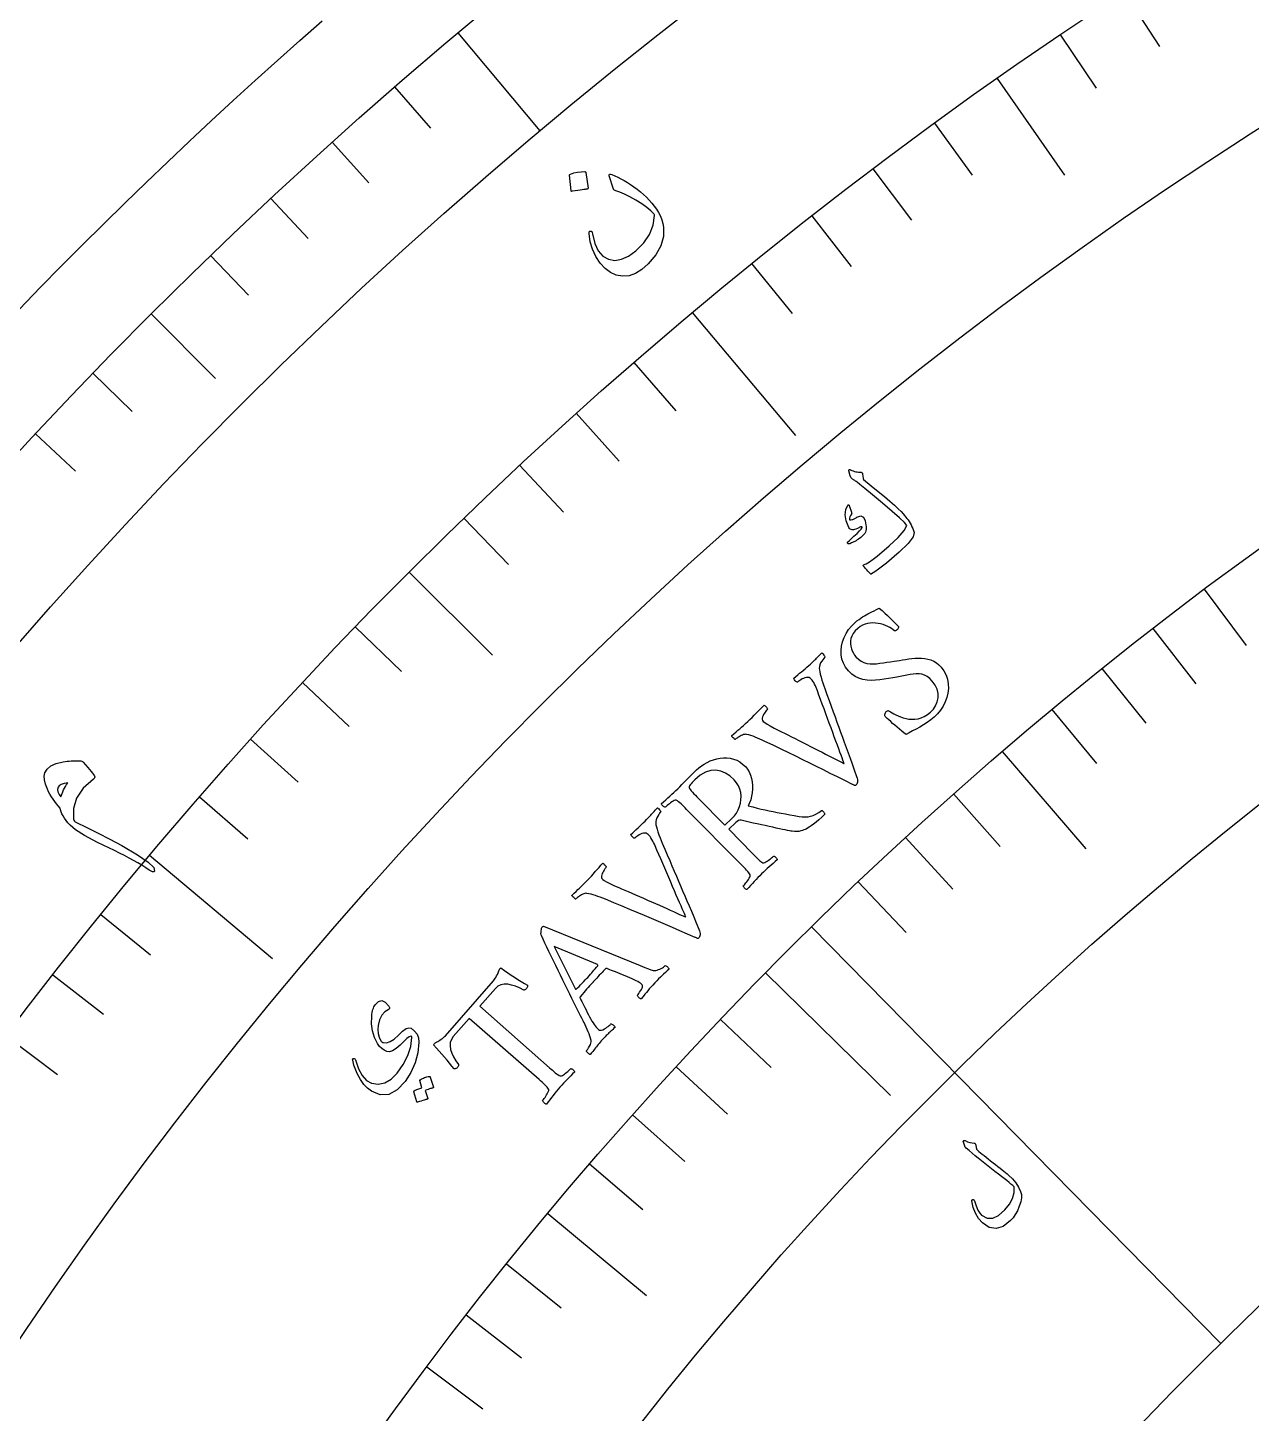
# Model space of a CAD drawing. Header units: millimetres. Extents: x -65 to 65, y -65 to 84.
# Drawn here: x -46.69 to -30.34, y 30.36 to 48.87 of the extents above; entities that cross this region are included whole.
import ezdxf

# ---------------------------------------------------------------- set-up
doc = ezdxf.new("R2010")
doc.units = ezdxf.units.MM
for name, color, linetype in [('CUT_OUTER', 1, 'Continuous'), ('ENGRAVE', 7, 'Continuous'), ('ENGRAVE_FINE', 8, 'Continuous'), ('TEXT', 5, 'Continuous')]:
    doc.layers.add(name, color=color, linetype=linetype)

msp = doc.modelspace()

# ---------------------------------------------------------------- linework, layer by layer
at = {"layer": 'CUT_OUTER'}
msp.add_lwpolyline([(-46.8002, 45.1081), (-46.5225, 45.3945), (-46.2431, 45.6791), (-45.9619, 45.9619), (-45.6791, 46.2431), (-45.3945, 46.5225), (-45.1081, 46.8002), (-44.8201, 47.0761), (-44.5304, 47.3502), (-44.2391, 47.6225), (-43.946, 47.8931), (-43.6513, 48.1618), (-43.355, 48.4288), (-43.057, 48.6939), (-42.7574, 48.9571)], dxfattribs=at)
at = {"layer": 'ENGRAVE'}
for points in [[(-40.9456, 48.797), (-39.8488, 47.49)], [(-33.7406, 48.1866), (-32.8384, 46.8981)], [(-45.0427, 45.0427), (-44.1809, 44.1809)], [(-37.812, 45.0626), (-36.4332, 43.4194)], [(-41.5956, 41.5956), (-40.4833, 40.4833)], [(-33.6702, 39.1998), (-32.5521, 37.8981)], [(-45.0626, 37.812), (-43.4194, 36.4332)], [(-36.2206, 36.8561), (-30.7534, 31.2929)], [(-36.8338, 36.2433), (-35.1658, 34.6021)], [(-39.7439, 33.0262), (-38.4241, 31.9295)]]:
    msp.add_lwpolyline(points, dxfattribs=at)
for radius in [63.7, 63.7, 61.9938, 58.825, 58.825, 56.3225, 51.675, 51.675, 48.945, 43.875, 43.875]:
    msp.add_circle((0, 0), radius, dxfattribs=at)
at = {"layer": 'ENGRAVE_FINE'}
for points in [[(-32.0384, 49.3348), (-31.5711, 48.6152)], [(-32.8945, 48.7681), (-32.4147, 48.0568)], [(-41.791, 48.075), (-41.3112, 47.5231)], [(-34.5765, 47.5904), (-34.0721, 46.8963)], [(-42.6236, 47.3383), (-42.1343, 46.7949)], [(-35.4018, 46.9797), (-34.8854, 46.2945)], [(-43.4433, 46.5872), (-42.9446, 46.0524)], [(-36.2163, 46.3547), (-35.688, 45.6786)], [(-44.2497, 45.8219), (-43.7418, 45.2959)], [(-37.0198, 45.7156), (-36.4798, 45.0488)], [(-45.8219, 44.2497), (-45.2959, 43.7418)], [(-38.5927, 44.3958), (-38.0298, 43.7483)], [(-39.3616, 43.7155), (-38.7875, 43.0779)], [(-46.5872, 43.4433), (-46.0524, 42.9446)], [(-40.1186, 43.0219), (-39.5334, 42.3944)], [(-40.8633, 42.3152), (-40.2673, 41.698)], [(-30.9722, 41.3646), (-30.4112, 40.6154)], [(-42.3152, 40.8633), (-41.698, 40.2673)], [(-31.6598, 40.8407), (-31.0864, 40.1009)], [(-32.3389, 40.3051), (-31.7531, 39.5751)], [(-43.0219, 40.1186), (-42.3944, 39.5334)], [(-33.009, 39.7581), (-32.4111, 39.038)], [(-43.7155, 39.3616), (-43.0779, 38.7875)], [(-44.3958, 38.5927), (-43.7483, 38.0298)], [(-34.3221, 38.6303), (-33.7004, 37.9306)], [(-34.9646, 38.0497), (-34.3313, 37.3605)], [(-35.5975, 37.4583), (-34.9527, 36.7798)], [(-45.7156, 37.0198), (-45.0488, 36.4798)], [(-46.3547, 36.2163), (-45.6786, 35.688)], [(-37.4368, 35.6201), (-36.7587, 34.9749)], [(-46.9797, 35.4018), (-46.2945, 34.8854)], [(-38.0295, 34.9866), (-37.3406, 34.3529)], [(-38.6117, 34.343), (-37.9123, 33.721)], [(-39.1832, 33.6895), (-38.4735, 33.0793)], [(-40.2936, 32.3533), (-39.5637, 31.7672)], [(-40.8321, 31.6709), (-40.0925, 31.0972)], [(-41.3593, 30.9793), (-40.6101, 30.4182)]]:
    msp.add_lwpolyline(points, dxfattribs=at)
at = {"layer": 'TEXT'}
for points in [[(-39.4524, 46.895), (-39.452, 46.8992), (-39.4499, 46.9032), (-39.4462, 46.9071), (-39.4408, 46.9109), (-39.3934, 46.9266), (-39.3454, 46.9373), (-39.2968, 46.9432), (-39.2477, 46.9441), (-39.2418, 46.9429), (-39.2375, 46.9403), (-39.2348, 46.9365), (-39.2338, 46.9312), (-39.2049, 46.7226), (-39.2054, 46.7167), (-39.2088, 46.7124), (-39.2152, 46.7099), (-39.2246, 46.7091), (-39.2328, 46.7084), (-39.2454, 46.707), (-39.2624, 46.7049), (-39.284, 46.7022), (-39.3102, 46.6985), (-39.3414, 46.6938), (-39.3775, 46.6879), (-39.4185, 46.6809), (-39.4244, 46.6806), (-39.4285, 46.6817), (-39.4308, 46.6844), (-39.4312, 46.6886)], [(-38.8886, 46.9069), (-38.848, 46.8891), (-38.8068, 46.8695), (-38.7649, 46.8481), (-38.7224, 46.825), (-38.6792, 46.7998), (-38.6355, 46.7719), (-38.5912, 46.7415), (-38.5464, 46.7085), (-38.5032, 46.6744), (-38.4623, 46.6389), (-38.4237, 46.6021), (-38.3875, 46.564), (-38.3535, 46.5244), (-38.3217, 46.4832), (-38.292, 46.4405), (-38.2644, 46.3962), (-38.2386, 46.347), (-38.2186, 46.2984), (-38.2044, 46.2504), (-38.1959, 46.203), (-38.1968, 46.0782), (-38.2314, 45.9546), (-38.2996, 45.8322), (-38.4014, 45.7107), (-38.4859, 45.636), (-38.5711, 45.5837), (-38.6573, 45.554), (-38.7444, 45.5469), (-38.8275, 45.562), (-38.9053, 45.5964), (-38.9777, 45.65), (-39.0447, 45.7228), (-39.1027, 45.8112), (-39.1465, 45.9062), (-39.1761, 46.0078), (-39.1915, 46.1161), (-39.1913, 46.1302), (-39.1882, 46.1405), (-39.1823, 46.147), (-39.1737, 46.1498), (-39.1629, 46.1492), (-39.1546, 46.1428), (-39.1487, 46.1305), (-39.1451, 46.1124), (-39.1141, 45.986), (-39.068, 45.8874), (-39.0069, 45.8166), (-38.931, 45.7735), (-38.8469, 45.7587), (-38.7578, 45.7727), (-38.6637, 45.8153), (-38.5644, 45.8866), (-38.4609, 45.9924), (-38.385, 46.1063), (-38.3368, 46.2287), (-38.3161, 46.3595), (-38.3165, 46.3632), (-38.3183, 46.3676), (-38.3214, 46.3728), (-38.326, 46.3788), (-38.3661, 46.422), (-38.4194, 46.4669), (-38.4858, 46.5134), (-38.5656, 46.5615), (-38.6072, 46.5845), (-38.6464, 46.6055), (-38.6832, 46.6245), (-38.7176, 46.6414), (-38.7496, 46.6562), (-38.7792, 46.6685), (-38.8065, 46.6784), (-38.8313, 46.6858), (-38.8438, 46.6902), (-38.8534, 46.6957), (-38.8602, 46.7025), (-38.8641, 46.7105), (-38.9205, 46.8896), (-38.9218, 46.9016), (-38.917, 46.9086), (-38.9059, 46.9103), (-38.8886, 46.9069)], [(-35.6966, 42.9594), (-35.6784, 42.952), (-35.6605, 42.9455), (-35.6429, 42.94), (-35.6255, 42.9355), (-35.6083, 42.932), (-35.5913, 42.9295), (-35.5743, 42.9282), (-35.5575, 42.9279), (-35.5498, 42.9263), (-35.5439, 42.9219), (-35.54, 42.9145), (-35.5379, 42.9043), (-35.5297, 42.8482), (-35.5285, 42.8423), (-35.5273, 42.8376), (-35.5259, 42.834), (-35.5244, 42.8316), (-35.4202, 42.748), (-35.3267, 42.6717), (-35.2441, 42.6029), (-35.1721, 42.5416), (-35.1111, 42.4878), (-35.061, 42.4415), (-35.0219, 42.4028), (-34.9938, 42.3716), (-34.9435, 42.3106), (-34.9286, 42.2904), (-34.9146, 42.2693), (-34.9014, 42.2474), (-34.8891, 42.2246), (-34.8778, 42.201), (-34.8675, 42.1763), (-34.8582, 42.1507), (-34.8499, 42.1241), (-34.8628, 42.0637), (-34.9282, 41.9757), (-35.046, 41.8596), (-35.2159, 41.7151), (-35.2706, 41.672), (-35.3224, 41.6334), (-35.3712, 41.5994), (-35.417, 41.5699), (-35.4222, 41.5683), (-35.4269, 41.5684), (-35.4311, 41.5702), (-35.435, 41.5737), (-35.4522, 41.5916), (-35.4676, 41.6079), (-35.4814, 41.6228), (-35.4936, 41.6362), (-35.5042, 41.6482), (-35.5134, 41.6591), (-35.5212, 41.6688), (-35.5275, 41.6773), (-35.5309, 41.6823), (-35.5314, 41.6862), (-35.5292, 41.689), (-35.5242, 41.6907), (-35.4881, 41.7065), (-35.4457, 41.7315), (-35.397, 41.7658), (-35.3419, 41.8094), (-35.1814, 41.9447), (-35.0619, 42.0576), (-34.9835, 42.1487), (-34.9465, 42.2181), (-34.9779, 42.2559), (-35.0425, 42.3183), (-35.1405, 42.4053), (-35.2718, 42.5168), (-35.4044, 42.6274), (-35.5052, 42.7106), (-35.5742, 42.7665), (-35.6112, 42.7952), (-35.6217, 42.8028), (-35.6314, 42.8099), (-35.6405, 42.8165), (-35.649, 42.8226), (-35.6566, 42.8281), (-35.6635, 42.833), (-35.6696, 42.8373), (-35.6749, 42.8409), (-35.6857, 42.8494), (-35.6942, 42.859), (-35.7004, 42.8697), (-35.7044, 42.8815), (-35.7196, 42.9486), (-35.7203, 42.9534), (-35.7199, 42.9573), (-35.7185, 42.9602), (-35.716, 42.9622), (-35.7116, 42.963), (-35.7069, 42.9628), (-35.7019, 42.9616), (-35.6966, 42.9594)], [(-35.7338, 42.4906), (-35.7312, 42.4922), (-35.7284, 42.493), (-35.7253, 42.4929), (-35.7221, 42.4919), (-35.72, 42.4904), (-35.7181, 42.4885), (-35.7164, 42.4861), (-35.7148, 42.4833), (-35.686, 42.3958), (-35.6836, 42.3864), (-35.6826, 42.3785), (-35.6832, 42.372), (-35.6851, 42.3669), (-35.6971, 42.3493), (-35.7055, 42.3323), (-35.7104, 42.3159), (-35.7118, 42.3001), (-35.7098, 42.2941), (-35.7034, 42.2913), (-35.6927, 42.2916), (-35.6778, 42.295), (-35.6688, 42.2985), (-35.6597, 42.3023), (-35.6505, 42.3065), (-35.6412, 42.311), (-35.6318, 42.316), (-35.622, 42.3214), (-35.612, 42.3273), (-35.6018, 42.3337), (-35.5592, 42.3472), (-35.5266, 42.3288), (-35.5039, 42.2787), (-35.491, 42.1969), (-35.4909, 42.1694), (-35.4935, 42.1457), (-35.4988, 42.1259), (-35.5067, 42.1098), (-35.5181, 42.0953), (-35.5361, 42.0781), (-35.5608, 42.0581), (-35.5923, 42.0354), (-35.6086, 42.0241), (-35.6245, 42.0139), (-35.64, 42.0048), (-35.6552, 41.9969), (-35.6698, 41.9898), (-35.6836, 41.9833), (-35.6966, 41.9776), (-35.7089, 41.9724), (-35.7176, 41.9707), (-35.7251, 41.9708), (-35.7312, 41.9729), (-35.736, 41.9768), (-35.7394, 41.9823), (-35.74, 41.9878), (-35.7379, 41.9931), (-35.7331, 41.9984), (-35.7169, 42.0142), (-35.6982, 42.0318), (-35.677, 42.0512), (-35.6534, 42.0725), (-35.6093, 42.112), (-35.5763, 42.1446), (-35.5543, 42.1701), (-35.5434, 42.1886), (-35.5427, 42.1918), (-35.5432, 42.1946), (-35.5451, 42.1972), (-35.5482, 42.1994), (-35.5508, 42.2002), (-35.5542, 42.2001), (-35.5584, 42.1991), (-35.5634, 42.1972), (-35.6066, 42.1755), (-35.6253, 42.1671), (-35.6429, 42.1617), (-35.6593, 42.1595), (-35.6746, 42.1603), (-35.6898, 42.1636), (-35.7022, 42.1697), (-35.712, 42.1786), (-35.7192, 42.1903), (-35.7554, 42.2791), (-35.7699, 42.3588), (-35.7627, 42.4293), (-35.7338, 42.4906)], [(-35.6406, 40.9169), (-35.6117, 40.9413), (-35.5846, 40.9627), (-35.5593, 40.9811), (-35.5358, 40.9964), (-35.5128, 41.01), (-35.4891, 41.0233), (-35.4646, 41.0361), (-35.4393, 41.0485), (-35.4122, 41.0616), (-35.3822, 41.0764), (-35.3492, 41.0928), (-35.3133, 41.111), (-35.2766, 41.0794), (-35.2401, 41.0468), (-35.2037, 41.013), (-35.1674, 40.9781), (-35.1335, 40.9448), (-35.1044, 40.9159), (-35.08, 40.8912), (-35.0604, 40.871), (-35.0567, 40.8664), (-35.0557, 40.8606), (-35.0573, 40.8535), (-35.0617, 40.8452), (-35.0672, 40.8369), (-35.0725, 40.8297), (-35.0776, 40.8238), (-35.0825, 40.8191), (-35.0893, 40.8141), (-35.0961, 40.8107), (-35.1031, 40.8088), (-35.1101, 40.8085), (-35.1283, 40.8238), (-35.1495, 40.8388), (-35.174, 40.8536), (-35.2015, 40.8681), (-35.2314, 40.8815), (-35.2626, 40.8929), (-35.2953, 40.9022), (-35.3293, 40.9094), (-35.3642, 40.9141), (-35.3992, 40.9154), (-35.4343, 40.9136), (-35.4697, 40.9085), (-35.5043, 40.8993), (-35.5376, 40.8854), (-35.5695, 40.8666), (-35.6, 40.8431), (-35.6346, 40.8094), (-35.6616, 40.7753), (-35.681, 40.7407), (-35.6928, 40.7056), (-35.6984, 40.6708), (-35.6992, 40.6369), (-35.6953, 40.6038), (-35.6866, 40.5716), (-35.6745, 40.5409), (-35.6601, 40.5126), (-35.6436, 40.4867), (-35.6249, 40.463), (-35.5916, 40.4302), (-35.5562, 40.4046), (-35.5186, 40.3864), (-35.4788, 40.3755), (-35.4373, 40.37), (-35.3944, 40.3683), (-35.3502, 40.3701), (-35.3045, 40.3757), (-35.2581, 40.3829), (-35.2113, 40.39), (-35.1642, 40.3969), (-35.1168, 40.4036), (-35.0808, 40.4094), (-35.0431, 40.4155), (-35.0036, 40.4219), (-34.9622, 40.4286), (-34.9198, 40.4348), (-34.8771, 40.4395), (-34.834, 40.4429), (-34.7906, 40.4448), (-34.7476, 40.4443), (-34.7057, 40.4401), (-34.6648, 40.4323), (-34.625, 40.421), (-34.587, 40.4052), (-34.5515, 40.3841), (-34.5185, 40.3578), (-34.4881, 40.3263), (-34.4499, 40.2745), (-34.4211, 40.2198), (-34.4019, 40.1621), (-34.3921, 40.1014), (-34.3907, 40.0396), (-34.397, 39.9787), (-34.4109, 39.9186), (-34.4323, 39.8593), (-34.4604, 39.8026), (-34.4943, 39.75), (-34.534, 39.7016), (-34.5795, 39.6573), (-34.6258, 39.6191), (-34.6736, 39.5841), (-34.7228, 39.5524), (-34.7734, 39.5239), (-34.8231, 39.4975), (-34.8699, 39.4721), (-34.9136, 39.4476), (-34.9542, 39.4241), (-34.984, 39.4468), (-35.0143, 39.4708), (-35.0451, 39.4961), (-35.0764, 39.5225), (-35.1068, 39.5489), (-35.1352, 39.5738), (-35.1614, 39.5972), (-35.1855, 39.6192), (-35.2063, 39.6385), (-35.2225, 39.6539), (-35.2343, 39.6654), (-35.2415, 39.6729), (-35.2406, 39.6817), (-35.2391, 39.6904), (-35.237, 39.6991), (-35.2341, 39.7078), (-35.2305, 39.7161), (-35.2261, 39.7237), (-35.2208, 39.7305), (-35.2147, 39.7367), (-35.2062, 39.7424), (-35.1975, 39.7445), (-35.1885, 39.743), (-35.1793, 39.7381), (-35.1631, 39.7269), (-35.1432, 39.7146), (-35.1196, 39.7013), (-35.0923, 39.6868), (-35.062, 39.6724), (-35.0293, 39.6596), (-34.9942, 39.6483), (-34.9567, 39.6384), (-34.9177, 39.6314), (-34.8778, 39.6285), (-34.8371, 39.6299), (-34.7956, 39.6356), (-34.7539, 39.6468), (-34.7123, 39.665), (-34.671, 39.6903), (-34.6299, 39.7226), (-34.5906, 39.7633), (-34.5605, 39.8089), (-34.5397, 39.8595), (-34.528, 39.9151), (-34.5275, 39.9727), (-34.5405, 40.0292), (-34.5668, 40.0847), (-34.6065, 40.1391), (-34.6402, 40.1738), (-34.6747, 40.2006), (-34.7099, 40.2192), (-34.7457, 40.2299), (-34.7827, 40.2346), (-34.821, 40.2357), (-34.8607, 40.2331), (-34.9018, 40.2268), (-34.9443, 40.2184), (-34.9883, 40.2095), (-35.0338, 40.2001), (-35.0807, 40.1902), (-35.1345, 40.1806), (-35.1897, 40.1715), (-35.2465, 40.1628), (-35.3049, 40.1547), (-35.3635, 40.1491), (-35.4211, 40.1483), (-35.4778, 40.1523), (-35.5335, 40.161), (-35.5869, 40.1764), (-35.6367, 40.2004), (-35.6827, 40.2331), (-35.7252, 40.2745), (-35.7636, 40.3244), (-35.7926, 40.3768), (-35.8124, 40.432), (-35.8227, 40.4898), (-35.8246, 40.5486), (-35.8188, 40.6068), (-35.8055, 40.6644), (-35.7845, 40.7214), (-35.7569, 40.7761), (-35.7237, 40.827), (-35.685, 40.8739), (-35.6406, 40.9169)], [(-37.0706, 39.5986), (-37.0413, 39.6264), (-37.0126, 39.6541), (-36.9848, 39.6817), (-36.9577, 39.7092), (-36.931, 39.7364), (-36.9045, 39.7633), (-36.878, 39.7898), (-36.8517, 39.816), (-36.8459, 39.813), (-36.8392, 39.8077), (-36.8314, 39.8001), (-36.8226, 39.7902), (-36.8147, 39.7802), (-36.8097, 39.772), (-36.8074, 39.7657), (-36.808, 39.7613), (-36.8127, 39.7564), (-36.8193, 39.7487), (-36.8278, 39.7381), (-36.8383, 39.7247), (-36.8491, 39.7096), (-36.8587, 39.6939), (-36.8671, 39.6775), (-36.8743, 39.6606), (-36.8786, 39.644), (-36.8782, 39.6284), (-36.8732, 39.614), (-36.8637, 39.6007), (-36.8443, 39.5841), (-36.8136, 39.5637), (-36.7715, 39.5394), (-36.718, 39.5112), (-36.6898, 39.4969), (-36.6571, 39.4805), (-36.6202, 39.462), (-36.5789, 39.4412), (-36.5343, 39.4189), (-36.4876, 39.3953), (-36.4388, 39.3705), (-36.3878, 39.3444), (-36.3357, 39.3179), (-36.2835, 39.2913), (-36.2312, 39.2649), (-36.1788, 39.2385), (-36.1275, 39.2127), (-36.0784, 39.1877), (-36.0314, 39.1638), (-35.9867, 39.1407), (-35.945, 39.1192), (-35.9074, 39.0996), (-35.8738, 39.0821), (-35.8441, 39.0667), (-35.8196, 39.0539), (-35.8014, 39.0445), (-35.7894, 39.0384), (-35.7837, 39.0358), (-35.7866, 39.0446), (-35.7921, 39.0606), (-35.8003, 39.0836), (-35.8112, 39.1137), (-35.8243, 39.1496), (-35.8392, 39.19), (-35.8559, 39.2349), (-35.8742, 39.2843), (-35.894, 39.3374), (-35.9147, 39.3931), (-35.9363, 39.4516), (-35.9588, 39.5128), (-35.9819, 39.5756), (-36.0051, 39.6389), (-36.0285, 39.7027), (-36.052, 39.7669), (-36.0752, 39.8305), (-36.0977, 39.8922), (-36.1195, 39.952), (-36.1405, 40.0099), (-36.1486, 40.0316), (-36.1576, 40.0533), (-36.1674, 40.0751), (-36.1782, 40.0969), (-36.1893, 40.1175), (-36.2003, 40.1357), (-36.2113, 40.1514), (-36.2222, 40.1647), (-36.2363, 40.1772), (-36.252, 40.1849), (-36.2691, 40.1879), (-36.2878, 40.1862), (-36.307, 40.1813), (-36.3255, 40.1748), (-36.3435, 40.1667), (-36.361, 40.157), (-36.3767, 40.1472), (-36.3895, 40.1388), (-36.3994, 40.1316), (-36.4065, 40.1258), (-36.4125, 40.1258), (-36.4195, 40.1288), (-36.4276, 40.1348), (-36.4367, 40.1439), (-36.4451, 40.1541), (-36.451, 40.1634), (-36.4543, 40.1719), (-36.4552, 40.1794), (-36.4291, 40.2012), (-36.4037, 40.2223), (-36.3788, 40.2425), (-36.3546, 40.262), (-36.3304, 40.2816), (-36.3059, 40.3022), (-36.2809, 40.3237), (-36.2555, 40.3462), (-36.2349, 40.3649), (-36.2166, 40.3816), (-36.2007, 40.3964), (-36.1871, 40.4093), (-36.1748, 40.4212), (-36.1627, 40.4332), (-36.1509, 40.4451), (-36.1392, 40.4571), (-36.127, 40.4697), (-36.1133, 40.4836), (-36.0982, 40.4987), (-36.0817, 40.5151), (-36.076, 40.5118), (-36.0694, 40.5061), (-36.0618, 40.4978), (-36.0532, 40.487), (-36.0456, 40.4763), (-36.0407, 40.4681), (-36.0385, 40.4625), (-36.039, 40.4596), (-36.0461, 40.4523), (-36.0557, 40.4405), (-36.068, 40.4243), (-36.083, 40.4037), (-36.0972, 40.3805), (-36.1073, 40.3568), (-36.1132, 40.3327), (-36.1151, 40.3079), (-36.1138, 40.2881), (-36.1096, 40.2622), (-36.1023, 40.2305), (-36.0921, 40.1929), (-36.0802, 40.1529), (-36.068, 40.1143), (-36.0554, 40.077), (-36.0426, 40.0411), (-36.0126, 39.9579), (-35.9838, 39.8782), (-35.9562, 39.8021), (-35.9297, 39.7295), (-35.9041, 39.6593), (-35.8791, 39.5903), (-35.8546, 39.5224), (-35.8306, 39.4557), (-35.8067, 39.3889), (-35.7822, 39.321), (-35.7571, 39.2519), (-35.7315, 39.1816), (-35.7049, 39.1086), (-35.6772, 39.0317), (-35.6483, 38.9509), (-35.618, 38.866), (-35.6108, 38.8431), (-35.6063, 38.8226), (-35.6048, 38.8045), (-35.6061, 38.7889), (-35.6097, 38.7753), (-35.6148, 38.7632), (-35.6215, 38.7526), (-35.6298, 38.7435), (-35.6331, 38.7418), (-35.6376, 38.7418), (-35.6432, 38.7436), (-35.6499, 38.747), (-35.6568, 38.7509), (-35.663, 38.754), (-35.6685, 38.7563), (-35.6732, 38.7578), (-35.7751, 38.809), (-35.8736, 38.8585), (-35.9688, 38.9062), (-36.0605, 38.952), (-36.151, 38.9972), (-36.2423, 39.0425), (-36.3345, 39.0881), (-36.4275, 39.134), (-36.5235, 39.1809), (-36.6248, 39.2298), (-36.7313, 39.2806), (-36.843, 39.3332), (-36.8772, 39.3494), (-36.91, 39.3644), (-36.9415, 39.3781), (-36.9715, 39.3906), (-37.0007, 39.4016), (-37.0297, 39.4112), (-37.0584, 39.4194), (-37.0868, 39.426), (-37.0989, 39.4277), (-37.1121, 39.427), (-37.1266, 39.4239), (-37.1424, 39.4183), (-37.1583, 39.4112), (-37.1735, 39.4035), (-37.1879, 39.3953), (-37.2015, 39.3864), (-37.2139, 39.3778), (-37.2242, 39.3701), (-37.2327, 39.3634), (-37.2392, 39.3577), (-37.2415, 39.3585), (-37.2464, 39.3625), (-37.254, 39.3698), (-37.2642, 39.3804), (-37.2743, 39.3914), (-37.2815, 39.3997), (-37.2858, 39.4054), (-37.2872, 39.4085), (-37.2561, 39.436), (-37.2276, 39.4609), (-37.2016, 39.4832), (-37.1782, 39.5028), (-37.1549, 39.5225), (-37.1291, 39.545), (-37.1011, 39.5704), (-37.0706, 39.5986)], [(-46.2582, 38.4421), (-46.2829, 38.471), (-46.3069, 38.5005), (-46.3302, 38.5308), (-46.3526, 38.5618), (-46.3738, 38.5935), (-46.3935, 38.626), (-46.4115, 38.6593), (-46.4279, 38.6934), (-46.4536, 38.76), (-46.4678, 38.8187), (-46.4707, 38.8695), (-46.4622, 38.9124), (-46.4324, 38.9637), (-46.3819, 39.0053), (-46.3107, 39.0372), (-46.219, 39.0592), (-46.1918, 39.0637), (-46.1645, 39.0672), (-46.1372, 39.07), (-46.1099, 39.0718), (-46.0823, 39.073), (-46.0545, 39.0735), (-46.0265, 39.0735), (-45.9982, 39.0728), (-45.9826, 39.0714), (-45.9691, 39.0681), (-45.9577, 39.0626), (-45.9484, 39.0552), (-45.9171, 39.0181), (-45.8892, 38.9848), (-45.8649, 38.9553), (-45.8441, 38.9295), (-45.8271, 38.908), (-45.814, 38.891), (-45.8051, 38.8786), (-45.8001, 38.8707), (-45.7963, 38.8584), (-45.7969, 38.8473), (-45.802, 38.8372), (-45.8115, 38.8282), (-45.9479, 38.7063), (-46.0378, 38.5761), (-46.081, 38.4379), (-46.0776, 38.292), (-46.0735, 38.2785), (-46.0673, 38.2676), (-46.0591, 38.2591), (-46.0489, 38.253), (-45.901, 38.1834), (-45.7493, 38.1082), (-45.594, 38.0273), (-45.4349, 37.9408), (-45.2259, 37.8182), (-45.0834, 37.7204), (-45.0074, 37.6475), (-44.9977, 37.5996), (-45.008, 37.5919), (-45.0228, 37.5915), (-45.0424, 37.5983), (-45.0666, 37.6124), (-45.1143, 37.645), (-45.1652, 37.6775), (-45.2191, 37.71), (-45.2762, 37.7424), (-45.336, 37.7749), (-45.3984, 37.8076), (-45.4633, 37.8405), (-45.5307, 37.8735), (-45.7568, 37.9842), (-45.9313, 38.0775), (-46.054, 38.1537), (-46.1248, 38.213), (-46.1537, 38.2455), (-46.1788, 38.2771), (-46.2004, 38.3077), (-46.2183, 38.3375), (-46.2329, 38.366), (-46.2444, 38.393), (-46.2528, 38.4183), (-46.2582, 38.4421)], [(-37.7569, 38.9518), (-37.7252, 38.98), (-37.6908, 39.0062), (-37.6534, 39.0304), (-37.6132, 39.0524), (-37.5711, 39.0717), (-37.5281, 39.0875), (-37.4842, 39.0998), (-37.4395, 39.1086), (-37.3944, 39.1131), (-37.3498, 39.1127), (-37.3056, 39.1074), (-37.2617, 39.0972), (-37.219, 39.0813), (-37.1782, 39.0591), (-37.1393, 39.0306), (-37.1022, 38.9958), (-37.0746, 38.9623), (-37.0518, 38.925), (-37.0339, 38.8839), (-37.0209, 38.839), (-37.0123, 38.792), (-37.008, 38.7443), (-37.0079, 38.6962), (-37.0119, 38.6474), (-37.0198, 38.5997), (-37.0312, 38.5545), (-37.0462, 38.512), (-37.0647, 38.4721), (-37.005, 38.4567), (-36.9473, 38.4423), (-36.8916, 38.429), (-36.8378, 38.4168), (-36.7849, 38.4054), (-36.7317, 38.3945), (-36.6781, 38.3841), (-36.6243, 38.3742), (-36.5688, 38.3643), (-36.5104, 38.3539), (-36.449, 38.3431), (-36.3847, 38.3318), (-36.3429, 38.3263), (-36.3033, 38.3248), (-36.2659, 38.3271), (-36.2307, 38.3333), (-36.1961, 38.3444), (-36.1603, 38.3612), (-36.1234, 38.3837), (-36.0853, 38.412), (-36.0782, 38.4104), (-36.071, 38.4058), (-36.0636, 38.3984), (-36.0561, 38.3881), (-36.0494, 38.3776), (-36.0443, 38.3693), (-36.041, 38.3632), (-36.0393, 38.3594), (-36.082, 38.3201), (-36.1216, 38.2849), (-36.1583, 38.2541), (-36.1919, 38.2275), (-36.2223, 38.205), (-36.2491, 38.1866), (-36.2722, 38.1723), (-36.2918, 38.162), (-36.3056, 38.1567), (-36.3221, 38.1508), (-36.3414, 38.1441), (-36.3635, 38.1368), (-36.3883, 38.1307), (-36.4157, 38.1279), (-36.4459, 38.1283), (-36.4787, 38.1319), (-36.4938, 38.1346), (-36.5142, 38.1385), (-36.5402, 38.1437), (-36.5717, 38.15), (-36.6076, 38.1575), (-36.6471, 38.1658), (-36.6901, 38.1751), (-36.7366, 38.1854), (-36.7857, 38.1962), (-36.8365, 38.2074), (-36.8889, 38.2188), (-36.9431, 38.2306), (-36.9977, 38.2426), (-37.0515, 38.2546), (-37.1046, 38.2667), (-37.1569, 38.2788), (-37.1748, 38.2797), (-37.1933, 38.2748), (-37.2122, 38.2642), (-37.2317, 38.2479), (-37.3233, 38.1585), (-37.0057, 37.8339), (-37.0031, 37.8312), (-37.0005, 37.8285), (-36.9979, 37.8259), (-36.9953, 37.8232), (-36.9927, 37.8205), (-36.99, 37.8178), (-36.9874, 37.8152), (-36.9848, 37.8125), (-36.9686, 37.796), (-36.953, 37.7804), (-36.938, 37.7656), (-36.9237, 37.7518), (-36.9101, 37.7393), (-36.8971, 37.7286), (-36.8847, 37.7196), (-36.873, 37.7124), (-36.8657, 37.7111), (-36.8559, 37.7126), (-36.8437, 37.7169), (-36.829, 37.724), (-36.8131, 37.7331), (-36.7974, 37.7431), (-36.7818, 37.7541), (-36.7662, 37.7661), (-36.752, 37.7776), (-36.7403, 37.7874), (-36.7311, 37.7953), (-36.7245, 37.8014), (-36.718, 37.7994), (-36.7108, 37.7956), (-36.7028, 37.7899), (-36.694, 37.7823), (-36.686, 37.774), (-36.6803, 37.7661), (-36.6769, 37.7585), (-36.6759, 37.7513), (-36.7039, 37.7274), (-36.7312, 37.704), (-36.7578, 37.6809), (-36.7838, 37.6583), (-36.8095, 37.6355), (-36.8351, 37.6121), (-36.8607, 37.588), (-36.8863, 37.5632), (-36.9109, 37.5386), (-36.9355, 37.5135), (-36.9599, 37.4878), (-36.9841, 37.4616), (-37.0084, 37.4349), (-37.0327, 37.4078), (-37.0572, 37.3805), (-37.0817, 37.3527), (-37.0889, 37.3539), (-37.0964, 37.3574), (-37.1042, 37.3633), (-37.1124, 37.3714), (-37.1199, 37.3803), (-37.1254, 37.3884), (-37.1291, 37.3958), (-37.1309, 37.4023), (-37.1247, 37.4088), (-37.1166, 37.4178), (-37.1067, 37.4293), (-37.0948, 37.4433), (-37.0825, 37.4587), (-37.0711, 37.4743), (-37.0605, 37.4901), (-37.0508, 37.5062), (-37.0431, 37.521), (-37.0386, 37.5331), (-37.0373, 37.5425), (-37.0392, 37.5492), (-37.0474, 37.5637), (-37.0578, 37.579), (-37.0706, 37.5952), (-37.0856, 37.6121), (-37.1022, 37.6297), (-37.1195, 37.6478), (-37.1377, 37.6665), (-37.1566, 37.6858), (-37.8889, 38.4249), (-37.9079, 38.4441), (-37.9265, 38.4627), (-37.9447, 38.4806), (-37.9625, 38.4978), (-37.9796, 38.5134), (-37.9958, 38.5266), (-38.0113, 38.5374), (-38.0258, 38.5457), (-38.0332, 38.5483), (-38.0429, 38.5472), (-38.0551, 38.5424), (-38.0697, 38.534), (-38.0854, 38.5234), (-38.101, 38.5122), (-38.1165, 38.5005), (-38.1318, 38.4882), (-38.1459, 38.4766), (-38.1575, 38.4667), (-38.1667, 38.4586), (-38.1733, 38.4524), (-38.1799, 38.4542), (-38.1873, 38.4578), (-38.1954, 38.4634), (-38.2043, 38.4709), (-38.2123, 38.4791), (-38.2181, 38.487), (-38.2215, 38.4946), (-38.2226, 38.5019), (-38.1946, 38.5278), (-38.167, 38.5531), (-38.1395, 38.578), (-38.1122, 38.6024), (-38.0853, 38.6267), (-38.0587, 38.6512), (-38.0326, 38.6759), (-38.007, 38.7008), (-37.9802, 38.7273), (-37.9526, 38.755), (-37.9242, 38.7839), (-37.8949, 38.814), (-37.864, 38.8457), (-37.8307, 38.8792), (-37.795, 38.9145), (-37.7569, 38.9518)], [(-37.2531, 38.8206), (-37.3098, 38.8719), (-37.3695, 38.9104), (-37.4321, 38.9361), (-37.4976, 38.9489), (-37.5656, 38.9456), (-37.6353, 38.9227), (-37.7067, 38.8803), (-37.7798, 38.8182), (-37.789, 38.809), (-37.8001, 38.7975), (-37.8132, 38.7837), (-37.8282, 38.7676), (-37.8418, 38.7513), (-37.8505, 38.7371), (-37.8543, 38.725), (-37.8534, 38.715), (-37.8474, 38.7025), (-37.8379, 38.6879), (-37.8249, 38.6713), (-37.8084, 38.6526), (-37.7899, 38.633), (-37.7713, 38.6134), (-37.7524, 38.5938), (-37.7334, 38.5742), (-37.3756, 38.212), (-37.2822, 38.3032), (-37.2502, 38.3381), (-37.2229, 38.3761), (-37.2001, 38.4172), (-37.1818, 38.4614), (-37.1687, 38.5075), (-37.1614, 38.5539), (-37.16, 38.6008), (-37.1643, 38.6481), (-37.1753, 38.6946), (-37.1938, 38.7388), (-37.2197, 38.7808), (-37.2531, 38.8206)], [(-46.2469, 38.5914), (-46.2399, 38.6138), (-46.2316, 38.6367), (-46.222, 38.66), (-46.2111, 38.6837), (-46.1989, 38.7078), (-46.1855, 38.732), (-46.171, 38.7565), (-46.1554, 38.7811), (-46.2053, 38.7699), (-46.2433, 38.7559), (-46.2693, 38.7392), (-46.2834, 38.7198), (-46.291, 38.689), (-46.2875, 38.6573), (-46.2728, 38.6248), (-46.2469, 38.5914)], [(-39.2151, 37.4761), (-39.1873, 37.5055), (-39.1602, 37.5348), (-39.1339, 37.5639), (-39.1084, 37.5928), (-39.0833, 37.6215), (-39.0583, 37.6498), (-39.0334, 37.6778), (-39.0085, 37.7054), (-39.0026, 37.7027), (-38.9956, 37.6977), (-38.9874, 37.6906), (-38.9781, 37.6813), (-38.9697, 37.6717), (-38.9641, 37.6638), (-38.9615, 37.6577), (-38.9618, 37.6532), (-38.9663, 37.6481), (-38.9724, 37.64), (-38.9804, 37.629), (-38.9901, 37.615), (-39, 37.5993), (-39.0087, 37.583), (-39.0162, 37.5663), (-39.0225, 37.549), (-39.0258, 37.5321), (-39.0246, 37.5166), (-39.0188, 37.5025), (-39.0085, 37.4897), (-38.9883, 37.4743), (-38.9565, 37.4556), (-38.9131, 37.4337), (-38.8581, 37.4085), (-38.8291, 37.3958), (-38.7956, 37.3812), (-38.7577, 37.3647), (-38.7153, 37.3464), (-38.6696, 37.3265), (-38.6216, 37.3055), (-38.5715, 37.2835), (-38.5191, 37.2603), (-38.4656, 37.2367), (-38.412, 37.2131), (-38.3583, 37.1896), (-38.3046, 37.1662), (-38.2519, 37.1432), (-38.2015, 37.1211), (-38.1533, 37.0997), (-38.1073, 37.0792), (-38.0645, 37.06), (-38.0259, 37.0426), (-37.9913, 37.027), (-37.9609, 37.0132), (-37.9357, 37.0018), (-37.917, 36.9934), (-37.9047, 36.9881), (-37.8988, 36.9857), (-37.9022, 36.9944), (-37.9086, 37.0101), (-37.9181, 37.0326), (-37.9306, 37.062), (-37.9457, 37.0971), (-37.9628, 37.1367), (-37.9819, 37.1806), (-38.003, 37.2289), (-38.0257, 37.2807), (-38.0494, 37.3353), (-38.0743, 37.3924), (-38.1002, 37.4523), (-38.1267, 37.5137), (-38.1534, 37.5756), (-38.1803, 37.638), (-38.2073, 37.7009), (-38.234, 37.763), (-38.2599, 37.8234), (-38.285, 37.8818), (-38.3093, 37.9385), (-38.3185, 37.9597), (-38.3287, 37.9809), (-38.3397, 38.0021), (-38.3517, 38.0233), (-38.3639, 38.0433), (-38.376, 38.0608), (-38.3878, 38.0759), (-38.3994, 38.0885), (-38.4142, 38.1002), (-38.4303, 38.1071), (-38.4476, 38.1091), (-38.4661, 38.1063), (-38.485, 38.1004), (-38.5031, 38.0929), (-38.5207, 38.0838), (-38.5375, 38.0732), (-38.5526, 38.0625), (-38.565, 38.0533), (-38.5745, 38.0457), (-38.5813, 38.0395), (-38.5872, 38.0391), (-38.5944, 38.0417), (-38.6028, 38.0473), (-38.6124, 38.0559), (-38.6214, 38.0656), (-38.6277, 38.0745), (-38.6316, 38.0828), (-38.6328, 38.0903), (-38.608, 38.1135), (-38.5838, 38.1359), (-38.5601, 38.1575), (-38.537, 38.1783), (-38.514, 38.1993), (-38.4906, 38.2212), (-38.4668, 38.2441), (-38.4428, 38.2679), (-38.4232, 38.2877), (-38.4059, 38.3054), (-38.3908, 38.3211), (-38.3779, 38.3347), (-38.3663, 38.3473), (-38.355, 38.3599), (-38.3438, 38.3725), (-38.3328, 38.3851), (-38.3213, 38.3984), (-38.3084, 38.413), (-38.2942, 38.4289), (-38.2786, 38.4462), (-38.2727, 38.4433), (-38.2658, 38.4379), (-38.2577, 38.43), (-38.2486, 38.4197), (-38.2404, 38.4094), (-38.235, 38.4016), (-38.2325, 38.3961), (-38.2329, 38.3931), (-38.2395, 38.3854), (-38.2485, 38.3732), (-38.2599, 38.3563), (-38.2737, 38.3349), (-38.2866, 38.311), (-38.2953, 38.2868), (-38.2999, 38.2623), (-38.3004, 38.2375), (-38.2981, 38.2177), (-38.2924, 38.1922), (-38.2834, 38.1609), (-38.2711, 38.1239), (-38.257, 38.0847), (-38.2426, 38.0468), (-38.228, 38.0103), (-38.2132, 37.9751), (-38.1786, 37.8937), (-38.1455, 37.8158), (-38.1136, 37.7413), (-38.0832, 37.6703), (-38.0537, 37.6016), (-38.0249, 37.5341), (-37.9966, 37.4677), (-37.969, 37.4024), (-37.9414, 37.3371), (-37.9131, 37.2706), (-37.8843, 37.203), (-37.8548, 37.1342), (-37.8242, 37.0629), (-37.7923, 36.9876), (-37.7589, 36.9085), (-37.724, 36.8255), (-37.7154, 36.803), (-37.7099, 36.7828), (-37.7073, 36.7648), (-37.7078, 36.7492), (-37.7106, 36.7354), (-37.715, 36.723), (-37.7211, 36.712), (-37.7289, 36.7024), (-37.7321, 36.7006), (-37.7366, 36.7004), (-37.7422, 36.7018), (-37.7492, 36.7049), (-37.7563, 36.7084), (-37.7627, 36.7111), (-37.7683, 36.7131), (-37.7731, 36.7143), (-37.8776, 36.7598), (-37.9787, 36.8038), (-38.0764, 36.8461), (-38.1706, 36.8868), (-38.2634, 36.9268), (-38.3571, 36.967), (-38.4517, 37.0074), (-38.5471, 37.048), (-38.6456, 37.0895), (-38.7494, 37.1327), (-38.8585, 37.1775), (-38.973, 37.2238), (-39.0081, 37.2381), (-39.0417, 37.2512), (-39.0738, 37.2632), (-39.1045, 37.2739), (-39.1343, 37.2834), (-39.1637, 37.2913), (-39.1928, 37.2979), (-39.2216, 37.303), (-39.2337, 37.304), (-39.247, 37.3025), (-39.2613, 37.2986), (-39.2766, 37.2921), (-39.2921, 37.2841), (-39.3069, 37.2756), (-39.3208, 37.2666), (-39.334, 37.257), (-39.3458, 37.2477), (-39.3557, 37.2395), (-39.3638, 37.2323), (-39.37, 37.2263), (-39.3723, 37.2269), (-39.3774, 37.2307), (-39.3854, 37.2375), (-39.3962, 37.2475), (-39.4069, 37.2579), (-39.4146, 37.2658), (-39.4192, 37.2712), (-39.4207, 37.2743), (-39.3912, 37.3035), (-39.3641, 37.3299), (-39.3394, 37.3536), (-39.3171, 37.3745), (-39.2949, 37.3954), (-39.2705, 37.4194), (-39.2439, 37.4463), (-39.2151, 37.4761)], [(-39.2587, 35.5761), (-39.2606, 35.5798), (-39.2661, 35.5907), (-39.2753, 35.6091), (-39.2881, 35.6347), (-39.3041, 35.6666), (-39.3228, 35.7037), (-39.3442, 35.7459), (-39.3682, 35.7934), (-39.3941, 35.8449), (-39.4212, 35.8996), (-39.4495, 35.9573), (-39.4791, 36.0181), (-39.5095, 36.0808), (-39.5404, 36.1443), (-39.5718, 36.2085), (-39.6038, 36.2736), (-39.6357, 36.3384), (-39.6668, 36.402), (-39.6971, 36.4643), (-39.7267, 36.5254), (-39.7549, 36.584), (-39.7814, 36.6391), (-39.806, 36.6907), (-39.8288, 36.7386), (-39.8319, 36.7504), (-39.8334, 36.7649), (-39.8333, 36.7821), (-39.8316, 36.8018), (-39.8286, 36.8211), (-39.8248, 36.8368), (-39.82, 36.8488), (-39.8144, 36.8571), (-39.8128, 36.8588), (-39.8114, 36.86), (-39.8101, 36.8607), (-39.8092, 36.861), (-39.808, 36.8611), (-39.8065, 36.8615), (-39.8045, 36.8622), (-39.8021, 36.8631), (-38.5084, 36.3397), (-38.4449, 36.3133), (-38.3973, 36.2938), (-38.3656, 36.281), (-38.3497, 36.2752), (-38.3348, 36.2716), (-38.3185, 36.2709), (-38.3009, 36.2729), (-38.282, 36.2777), (-38.2629, 36.2843), (-38.2448, 36.2919), (-38.2278, 36.3005), (-38.2117, 36.31), (-38.1977, 36.3192), (-38.1867, 36.3268), (-38.1788, 36.3328), (-38.1738, 36.3372), (-38.1658, 36.3354), (-38.1576, 36.3312), (-38.1493, 36.3247), (-38.1407, 36.3159), (-38.133, 36.3069), (-38.1273, 36.2997), (-38.1234, 36.2944), (-38.1215, 36.2908), (-38.1474, 36.2672), (-38.1718, 36.2448), (-38.1948, 36.2236), (-38.2164, 36.2036), (-38.2381, 36.1831), (-38.2614, 36.1602), (-38.2862, 36.1349), (-38.3126, 36.1073), (-38.34, 36.0778), (-38.3647, 36.0506), (-38.3865, 36.0256), (-38.4056, 36.0029), (-38.4244, 35.98), (-38.4455, 35.9543), (-38.4689, 35.9259), (-38.4946, 35.8949), (-38.5018, 35.8958), (-38.5095, 35.899), (-38.5176, 35.9045), (-38.5261, 35.9123), (-38.5337, 35.9211), (-38.5393, 35.9293), (-38.5427, 35.937), (-38.544, 35.9443), (-38.5358, 35.954), (-38.5262, 35.9666), (-38.5153, 35.9823), (-38.5031, 36.001), (-38.4917, 36.02), (-38.4835, 36.0369), (-38.4784, 36.0516), (-38.4764, 36.0642), (-38.4777, 36.0714), (-38.4813, 36.079), (-38.4871, 36.087), (-38.4951, 36.0953), (-38.5054, 36.1036), (-38.5199, 36.1131), (-38.5386, 36.1237), (-38.5616, 36.1356), (-38.5877, 36.1482), (-38.6158, 36.1612), (-38.6459, 36.1746), (-38.678, 36.1884), (-38.7109, 36.2021), (-38.7435, 36.2155), (-38.7758, 36.2286), (-38.8077, 36.2414), (-38.8381, 36.2534), (-38.8657, 36.2643), (-38.8905, 36.2741), (-38.9125, 36.2828), (-38.9305, 36.2899), (-38.9434, 36.2949), (-38.9511, 36.2979), (-38.9537, 36.299), (-38.9541, 36.2989), (-38.9554, 36.2989), (-38.9576, 36.2988), (-38.9607, 36.2987), (-38.964, 36.2984), (-38.9669, 36.2976), (-38.9693, 36.2964), (-38.9712, 36.2948), (-38.9855, 36.281), (-39.0011, 36.2654), (-39.018, 36.2479), (-39.0361, 36.2287), (-39.0545, 36.2088), (-39.0722, 36.1897), (-39.0893, 36.1712), (-39.1058, 36.1534), (-39.11, 36.1488), (-39.1143, 36.1442), (-39.1185, 36.1396), (-39.1228, 36.135), (-39.1269, 36.1305), (-39.1308, 36.1263), (-39.1345, 36.1223), (-39.138, 36.1185), (-39.1625, 36.0919), (-39.1849, 36.0672), (-39.2052, 36.0445), (-39.2236, 36.0237), (-39.242, 36.0024), (-39.2625, 35.978), (-39.2853, 35.9505), (-39.3102, 35.9199), (-39.311, 35.9187), (-39.3116, 35.917), (-39.3121, 35.9147), (-39.3125, 35.9118), (-39.3128, 35.9091), (-39.313, 35.9072), (-39.3131, 35.906), (-39.3131, 35.9056), (-39.3116, 35.9026), (-39.3071, 35.8937), (-39.2995, 35.8789), (-39.2889, 35.8581), (-39.2763, 35.8332), (-39.2625, 35.8061), (-39.2476, 35.7767), (-39.2316, 35.7451), (-39.2152, 35.7129), (-39.1991, 35.6821), (-39.1832, 35.6526), (-39.1676, 35.6245), (-39.1523, 35.5968), (-39.1375, 35.5723), (-39.1232, 35.551), (-39.1093, 35.5328), (-39.0962, 35.5173), (-39.0843, 35.5038), (-39.0734, 35.4924), (-39.0636, 35.4829), (-39.0524, 35.476), (-39.0389, 35.4735), (-39.0233, 35.4755), (-39.0055, 35.482), (-38.9869, 35.4913), (-38.9693, 35.5018), (-38.9524, 35.5135), (-38.9364, 35.5263), (-38.9223, 35.5385), (-38.9113, 35.5483), (-38.9033, 35.5556), (-38.8985, 35.5604), (-38.8941, 35.5596), (-38.888, 35.5567), (-38.8801, 35.5518), (-38.8704, 35.5449), (-38.8609, 35.5372), (-38.8532, 35.53), (-38.8475, 35.5232), (-38.8436, 35.5169), (-38.8598, 35.5011), (-38.8748, 35.4864), (-38.8887, 35.4731), (-38.9014, 35.461), (-38.9136, 35.4495), (-38.9258, 35.4379), (-38.9379, 35.4264), (-38.9501, 35.4149), (-38.963, 35.4023), (-38.9775, 35.3876), (-38.9935, 35.3707), (-39.011, 35.3516), (-39.0284, 35.3321), (-39.0441, 35.314), (-39.0582, 35.2973), (-39.0705, 35.282), (-39.082, 35.2674), (-39.0935, 35.2528), (-39.105, 35.2382), (-39.1165, 35.2236), (-39.1288, 35.2081), (-39.1428, 35.1907), (-39.1584, 35.1714), (-39.1756, 35.1504), (-39.1799, 35.1513), (-39.1857, 35.1545), (-39.1932, 35.1599), (-39.2021, 35.1675), (-39.211, 35.1759), (-39.2182, 35.1836), (-39.2238, 35.1907), (-39.2276, 35.197), (-39.2194, 35.2072), (-39.2096, 35.2212), (-39.1983, 35.2391), (-39.1855, 35.2607), (-39.174, 35.2832), (-39.1667, 35.3034), (-39.1638, 35.3215), (-39.1651, 35.3374), (-39.1712, 35.367), (-39.1793, 35.3966), (-39.1893, 35.426), (-39.2014, 35.4554), (-39.2147, 35.485), (-39.2287, 35.5149), (-39.2434, 35.5453), (-39.2587, 35.5761)], [(-39.6586, 36.5919), (-39.3731, 36.0249), (-39.3728, 36.0248), (-39.372, 36.0243), (-39.3706, 36.0235), (-39.3686, 36.0225), (-39.3665, 36.0215), (-39.3648, 36.0211), (-39.3634, 36.0212), (-39.3624, 36.0219), (-39.3446, 36.0395), (-39.3254, 36.059), (-39.3047, 36.0803), (-39.2825, 36.1034), (-39.2607, 36.1263), (-39.2413, 36.1468), (-39.2242, 36.165), (-39.2094, 36.1809), (-39.1905, 36.2017), (-39.1727, 36.2216), (-39.1561, 36.2407), (-39.1406, 36.259), (-39.1254, 36.2773), (-39.1094, 36.2963), (-39.0927, 36.3162), (-39.0752, 36.3368), (-39.0739, 36.3388), (-39.0736, 36.3409), (-39.0741, 36.3432), (-39.0755, 36.3457), (-39.0771, 36.3479), (-39.0783, 36.3495), (-39.079, 36.3505), (-39.0792, 36.3508)], [(-40.4693, 36.1331), (-40.459, 36.1458), (-40.4483, 36.1613), (-40.4373, 36.1794), (-40.4259, 36.2003), (-40.4154, 36.2212), (-40.4067, 36.2395), (-40.3999, 36.2553), (-40.395, 36.2684), (-40.392, 36.2784), (-40.3891, 36.2863), (-40.3863, 36.2921), (-40.3837, 36.296), (-40.3808, 36.2987), (-40.3772, 36.3013), (-40.3729, 36.3037), (-40.368, 36.3059), (-40.3222, 36.2736), (-40.2768, 36.2423), (-40.2317, 36.2119), (-40.1871, 36.1825), (-40.1428, 36.1541), (-40.0989, 36.1266), (-40.0554, 36.1001), (-40.0123, 36.0745), (-40.0123, 36.0705), (-40.0128, 36.0656), (-40.0136, 36.0598), (-40.0149, 36.053), (-40.017, 36.046), (-40.0205, 36.0393), (-40.0253, 36.033), (-40.0315, 36.0271), (-40.0405, 36.0182), (-40.049, 36.0123), (-40.057, 36.0092), (-40.0645, 36.0091), (-40.1197, 36.0389), (-40.1737, 36.0621), (-40.2265, 36.0786), (-40.2782, 36.0885), (-40.3268, 36.0898), (-40.3706, 36.0807), (-40.4093, 36.0612), (-40.4431, 36.0312), (-40.6524, 35.795), (-39.7198, 34.9738), (-39.6995, 34.956), (-39.6798, 34.939), (-39.6607, 34.9227), (-39.6422, 34.9071), (-39.6244, 34.8931), (-39.6076, 34.8813), (-39.5917, 34.8717), (-39.5768, 34.8644), (-39.5693, 34.8636), (-39.5597, 34.8658), (-39.5478, 34.8711), (-39.5337, 34.8793), (-39.5186, 34.8894), (-39.5038, 34.9004), (-39.4893, 34.9122), (-39.475, 34.9249), (-39.4621, 34.9371), (-39.4514, 34.9474), (-39.443, 34.9558), (-39.4369, 34.9623), (-39.4303, 34.9609), (-39.4228, 34.9576), (-39.4143, 34.9525), (-39.405, 34.9456), (-39.3965, 34.9379), (-39.3902, 34.9304), (-39.3863, 34.9231), (-39.3847, 34.916), (-39.4108, 34.8901), (-39.4363, 34.8647), (-39.4612, 34.8397), (-39.4854, 34.8152), (-39.5093, 34.7906), (-39.5331, 34.7653), (-39.5568, 34.7394), (-39.5805, 34.7127), (-39.6032, 34.6864), (-39.6258, 34.6596), (-39.6482, 34.6321), (-39.6705, 34.6042), (-39.6927, 34.5757), (-39.715, 34.5469), (-39.7373, 34.5178), (-39.7597, 34.4883), (-39.7669, 34.489), (-39.7747, 34.4919), (-39.783, 34.4972), (-39.7917, 34.5047), (-39.7998, 34.513), (-39.8059, 34.5207), (-39.8102, 34.5277), (-39.8124, 34.5341), (-39.8067, 34.541), (-39.7994, 34.5506), (-39.7903, 34.5628), (-39.7796, 34.5777), (-39.7684, 34.594), (-39.7582, 34.6104), (-39.7488, 34.6269), (-39.7403, 34.6437), (-39.7338, 34.659), (-39.7302, 34.6714), (-39.7296, 34.6809), (-39.732, 34.6874), (-39.7412, 34.7013), (-39.7527, 34.7158), (-39.7666, 34.7309), (-39.7829, 34.7467), (-39.8008, 34.763), (-39.8194, 34.7798), (-39.8389, 34.7971), (-39.8591, 34.8149), (-40.795, 35.6323), (-41.0052, 35.3902), (-41.0305, 35.3528), (-41.0448, 35.3118), (-41.0481, 35.2673), (-41.0405, 35.2192), (-41.024, 35.1691), (-41.0011, 35.1185), (-40.9715, 35.0674), (-40.9355, 35.0157), (-40.9346, 35.0083), (-40.9366, 35), (-40.9414, 34.9908), (-40.949, 34.9807), (-40.9541, 34.9739), (-40.9595, 34.9684), (-40.9654, 34.9644), (-40.9717, 34.9618), (-40.9779, 34.9601), (-40.9833, 34.9588), (-40.988, 34.9579), (-40.9919, 34.9574), (-41.0229, 34.9967), (-41.055, 35.0362), (-41.0883, 35.0758), (-41.1226, 35.1156), (-41.1579, 35.1556), (-41.1942, 35.196), (-41.2314, 35.2368), (-41.2694, 35.2779), (-41.2666, 35.2842), (-41.2625, 35.2904), (-41.2571, 35.2963), (-41.2505, 35.302), (-41.2435, 35.3071), (-41.237, 35.3114), (-41.2311, 35.3149), (-41.2256, 35.3176), (-41.2135, 35.3239), (-41.1998, 35.332), (-41.1843, 35.3417), (-41.1672, 35.3532), (-41.1502, 35.3654), (-41.1352, 35.3774), (-41.1223, 35.3892), (-41.1113, 35.4009)], [(-41.8739, 35.7473), (-41.9212, 35.7187), (-41.9597, 35.6746), (-41.9893, 35.615), (-42.0099, 35.5399), (-42.0149, 35.4855), (-42.0104, 35.4329), (-41.9965, 35.3822), (-41.973, 35.3333), (-41.9669, 35.3252), (-41.9591, 35.3184), (-41.9498, 35.3129), (-41.9388, 35.3087), (-41.8959, 35.3061), (-41.8484, 35.3221), (-41.7961, 35.3567), (-41.7391, 35.41), (-41.6834, 35.4629), (-41.6361, 35.4956), (-41.5973, 35.508), (-41.567, 35.5001), (-41.5212, 35.463), (-41.4888, 35.4201), (-41.4697, 35.3716), (-41.464, 35.3173), (-41.4786, 35.1734), (-41.5144, 35.0375), (-41.5713, 34.9097), (-41.6493, 34.7896), (-41.7571, 34.6773), (-41.8676, 34.6179), (-41.9811, 34.6116), (-42.0978, 34.6585), (-42.15, 34.6986), (-42.1992, 34.7513), (-42.2452, 34.8166), (-42.2882, 34.8946), (-42.2987, 34.9181), (-42.3083, 34.9413), (-42.3171, 34.9642), (-42.3251, 34.9868), (-42.3323, 35.0093), (-42.3387, 35.0318), (-42.3442, 35.0544), (-42.349, 35.0769), (-42.3499, 35.0876), (-42.3478, 35.0948), (-42.3429, 35.0986), (-42.335, 35.0989), (-42.3276, 35.0965), (-42.3215, 35.0924), (-42.3169, 35.0866), (-42.3137, 35.0791), (-42.2736, 34.9597), (-42.2243, 34.868), (-42.1658, 34.8038), (-42.0983, 34.767), (-42.007, 34.7527), (-41.9197, 34.7702), (-41.8363, 34.8193), (-41.7568, 34.9002), (-41.6726, 35.0187), (-41.6115, 35.1378), (-41.5733, 35.2577), (-41.5582, 35.3785), (-41.5585, 35.3869), (-41.5613, 35.3923), (-41.5666, 35.3948), (-41.5743, 35.3944), (-41.5963, 35.3848), (-41.6273, 35.362), (-41.6674, 35.3261), (-41.7164, 35.2769), (-41.7684, 35.2287), (-41.8156, 35.1981), (-41.8578, 35.1852), (-41.8952, 35.19), (-41.9298, 35.2067), (-41.9614, 35.2298), (-41.99, 35.2593), (-42.0155, 35.2953), (-42.0565, 35.3768), (-42.0834, 35.4648), (-42.0959, 35.5593), (-42.0942, 35.6602), (-42.0923, 35.6858), (-42.0893, 35.7097), (-42.0851, 35.7318), (-42.0797, 35.7522), (-42.0733, 35.7707), (-42.0661, 35.7875), (-42.058, 35.8025), (-42.049, 35.8156), (-42.0045, 35.859), (-41.9593, 35.8704), (-41.9136, 35.8497), (-41.8674, 35.7971), (-41.8581, 35.7793), (-41.8561, 35.7651), (-41.8613, 35.7544), (-41.8739, 35.7473)], [(-41.4534, 34.8022), (-41.4537, 34.8051), (-41.4528, 34.808), (-41.4508, 34.811), (-41.4477, 34.8141), (-41.4331, 34.8222), (-41.4183, 34.8296), (-41.4033, 34.8362), (-41.3883, 34.8421), (-41.3729, 34.8472), (-41.3571, 34.8515), (-41.3409, 34.8551), (-41.3243, 34.8579), (-41.3202, 34.8576), (-41.3167, 34.8562), (-41.3141, 34.8535), (-41.3122, 34.8497), (-41.2674, 34.7124), (-41.2675, 34.7097), (-41.2695, 34.7074), (-41.2734, 34.7053), (-41.2791, 34.7035), (-41.2836, 34.7028), (-41.2904, 34.7011), (-41.2994, 34.6984), (-41.3107, 34.6948), (-41.3243, 34.6902), (-41.3405, 34.6847), (-41.3593, 34.6781), (-41.3805, 34.6706), (-41.3462, 34.5632), (-41.3457, 34.5592), (-41.3474, 34.556), (-41.3514, 34.5536), (-41.3576, 34.5521), (-41.3629, 34.5507), (-41.3711, 34.5484), (-41.3822, 34.5452), (-41.3963, 34.541), (-41.4133, 34.5357), (-41.4335, 34.5292), (-41.4568, 34.5214), (-41.4832, 34.5123), (-41.4867, 34.5119), (-41.4892, 34.5126), (-41.4909, 34.5144), (-41.4917, 34.5173), (-41.5324, 34.6525), (-41.5327, 34.6553), (-41.5318, 34.6583), (-41.5298, 34.6613), (-41.5267, 34.6644), (-41.5148, 34.6718), (-41.5026, 34.6784), (-41.4901, 34.6843), (-41.4774, 34.6895), (-41.4644, 34.6939), (-41.4513, 34.6977), (-41.438, 34.7008), (-41.4246, 34.7034)], [(-34.1901, 33.9803), (-34.1914, 33.9854), (-34.1914, 33.99), (-34.1898, 33.9943), (-34.1869, 33.9982), (-34.1828, 34.001), (-34.1782, 34.0022), (-34.1729, 34.0017), (-34.167, 33.9994), (-34.1333, 33.9855), (-34.1022, 33.9755), (-34.0738, 33.9694), (-34.0479, 33.9671), (-34.0394, 33.9656), (-34.0325, 33.9607), (-34.0274, 33.9526), (-34.024, 33.9412), (-34.023, 33.9351), (-34.022, 33.9292), (-34.021, 33.9236), (-34.02, 33.9182), (-34.019, 33.9132), (-34.0182, 33.9086), (-34.0175, 33.9043), (-34.0169, 33.9005), (-34.0156, 33.8937), (-34.0128, 33.8869), (-34.0084, 33.8802), (-34.0024, 33.8735), (-33.9832, 33.8568), (-33.962, 33.8389), (-33.9387, 33.8198), (-33.9135, 33.7995), (-33.8863, 33.7779), (-33.8572, 33.7549), (-33.8262, 33.7305), (-33.7933, 33.7048), (-33.7601, 33.6796), (-33.7292, 33.6556), (-33.7004, 33.633), (-33.6738, 33.6116), (-33.6493, 33.5915), (-33.6268, 33.5728), (-33.6062, 33.5553), (-33.5876, 33.5391), (-33.5346, 33.4889), (-33.49, 33.4359), (-33.4536, 33.38), (-33.4254, 33.3213), (-33.4148, 33.2809), (-33.4141, 33.2344), (-33.4235, 33.1816), (-33.4429, 33.1226), (-33.4688, 33.0636), (-33.4969, 33.0121), (-33.5272, 32.9678), (-33.5597, 32.9309), (-33.658, 32.8548), (-33.7531, 32.8243), (-33.8451, 32.8394), (-33.9341, 32.9002), (-33.9864, 32.96), (-34.0276, 33.0288), (-34.0576, 33.1069), (-34.0763, 33.1941), (-34.0767, 33.1998), (-34.0758, 33.2045), (-34.0737, 33.2082), (-34.0702, 33.2108), (-34.0657, 33.2129), (-34.0616, 33.2138), (-34.0579, 33.2135), (-34.0546, 33.2121), (-34.0504, 33.2092), (-34.047, 33.2057), (-34.0446, 33.2015), (-34.043, 33.1967), (-34.0196, 33.1267), (-33.9958, 33.0711), (-33.9716, 33.0298), (-33.9471, 33.0027), (-33.8738, 32.9656), (-33.7977, 32.9652), (-33.7189, 33.0014), (-33.637, 33.0742), (-33.5755, 33.152), (-33.5342, 33.229), (-33.5133, 33.3055), (-33.5127, 33.3814), (-33.5316, 33.3987), (-33.5542, 33.4184), (-33.5805, 33.4406), (-33.6104, 33.4653), (-33.644, 33.4924), (-33.6816, 33.5219), (-33.7231, 33.5539), (-33.7685, 33.5883), (-33.8149, 33.6243), (-33.8603, 33.6599), (-33.9049, 33.6951), (-33.9486, 33.7299), (-33.9913, 33.7643), (-34.033, 33.7985), (-34.0736, 33.8324), (-34.1132, 33.8661), (-34.1528, 33.8971), (-34.1567, 33.9013), (-34.1598, 33.9056), (-34.1624, 33.9101), (-34.1643, 33.9147)]]:
    msp.add_lwpolyline(points, close=True, dxfattribs=at)

doc.saveas('drawing.dxf')
